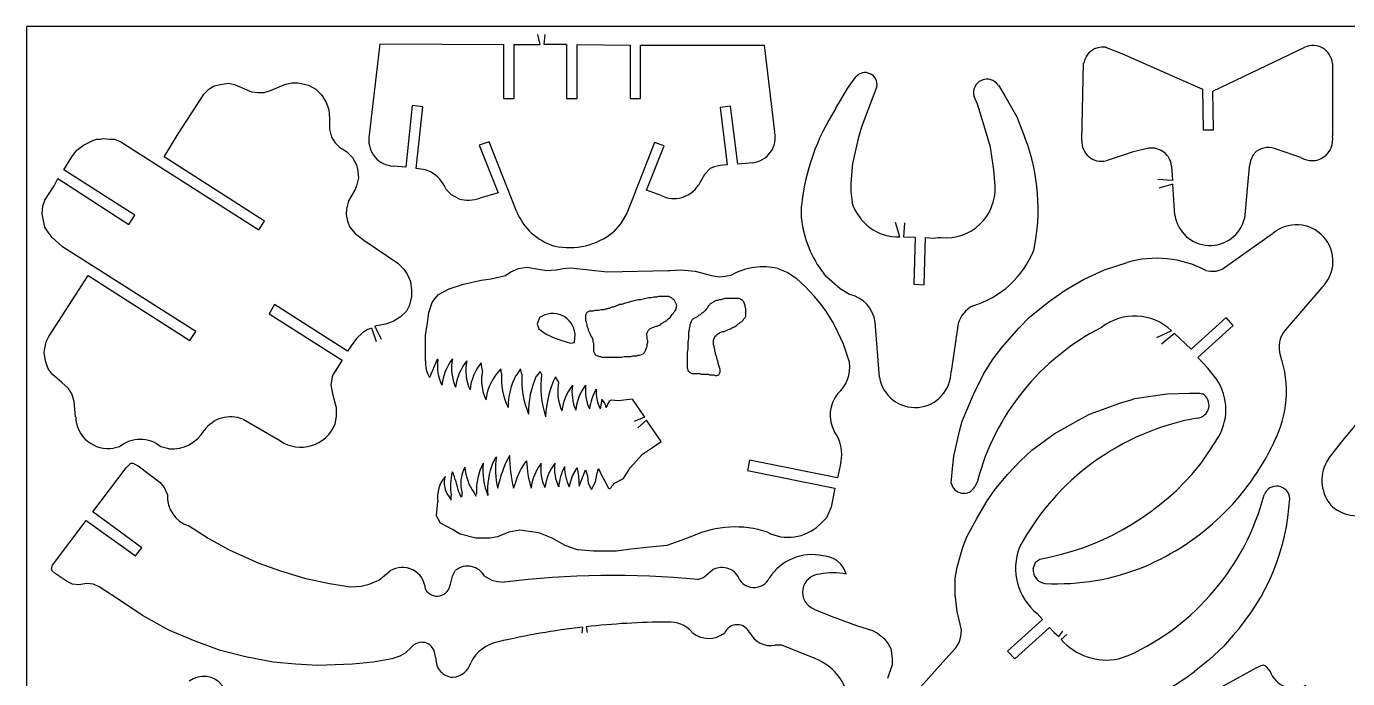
# Model space of a CAD drawing. Extents: x -54 to 327, y -11 to 204.
# Drawn here: x -54.1 to 159.8, y 98.4 to 204 of the extents above; entities that cross this region are included whole.
import ezdxf

# ---------------------------------------------------------------- set-up
doc = ezdxf.new("R2010")
doc.units = 0
doc.header["$MEASUREMENT"] = 0
doc.layers.add('Offen', color=7, linetype='CONTINUOUS')
doc.layers.add('SchneidenUhrzeiger', color=7, linetype='CONTINUOUS')

msp = doc.modelspace()

# ---------------------------------------------------------------- linework, layer by layer
at = {"layer": 'Offen', "color": 4, "linetype": 'Continuous'}
for p, q in [((1.41, 185.99), (3.21, 201.18)), ((3.21, 201.18), (23.19, 201.08)), ((23.19, 201.08), (23.19, 192.36)), ((24.89, 192.36), (24.89, 201.08)), ((24.89, 201.08), (29.14, 201.08)), ((29.14, 201.08), (28.73, 202.72)), ((29.75, 201.08), (29.91, 202.71)), ((33.39, 201.08), (29.75, 201.08)), ((33.39, 201.08), (33.39, 192.36)), ((35.09, 192.36), (35.09, 201.08)), ((35.09, 201.08), (43.69, 200.97)), ((43.69, 200.97), (43.69, 192.36)), ((45.39, 192.36), (45.39, 200.97)), ((45.39, 200.97), (65.37, 200.97)), ((65.37, 200.97), (67.07, 186.95)), ((120.62, 200.65), (123.38, 199.59)), ((123.38, 199.59), (136.34, 193.85)), ((138.04, 193.53), (152.92, 200.65)), ((116.79, 185.56), (117.11, 198.1)), ((157.38, 198), (157.38, 190.66)), ((-23.67, 194.38), (-22.39, 194.7)), ((-22.39, 194.7), (-21.33, 194.81)), ((-21.33, 194.81), (-20.37, 194.6)), ((-14.53, 193.64), (-12.09, 194.7)), ((-12.09, 194.7), (-11.02, 194.91)), ((-11.02, 194.91), (-10.07, 194.91)), ((-10.07, 194.91), (-8.37, 194.49)), ((78.86, 193.96), (80.24, 195.87)), ((-29.51, 186.63), (-25.26, 193.11)), ((-25.26, 193.11), (-24.52, 193.85)), ((-24.52, 193.85), (-23.67, 194.38)), ((-20.37, 194.6), (-17.61, 193.43)), ((-17.61, 193.43), (-16.55, 193.32)), ((-16.55, 193.32), (-15.59, 193.32)), ((-15.59, 193.32), (-14.53, 193.64)), ((-8.37, 194.49), (-7.2, 193.85)), ((-7.2, 193.85), (-6.24, 192.9)), ((-6.24, 192.9), (-5.5, 191.73)), ((76.95, 190.66), (78.86, 193.96)), ((83.64, 194.28), (81.2, 187.9)), ((99.9, 191.41), (99.37, 192.68)), ((103.3, 194.49), (104.36, 192.79)), ((104.36, 192.79), (106.28, 189.39)), ((136.34, 193.85), (136.45, 187.26)), ((138.15, 187.26), (138.04, 193.53)), ((-5.5, 191.73), (-5.07, 190.56)), ((-5.07, 190.56), (-4.97, 189.07)), ((8.42, 191.2), (7.36, 181.21)), ((10.12, 190.98), (8.42, 191.2)), ((9.06, 181), (10.12, 190.98)), ((23.19, 192.36), (24.89, 192.36)), ((33.39, 192.36), (35.09, 192.36)), ((43.69, 192.36), (45.39, 192.36)), ((59.95, 191.09), (58.25, 190.88)), ((58.25, 190.88), (59.42, 181.63)), ((61.12, 181.74), (59.95, 191.09)), ((101.18, 187.37), (99.9, 191.41)), ((157.38, 190.66), (157.38, 186.31)), ((-4.97, 189.07), (-4.97, 187.37)), ((106.28, 189.39), (107.66, 185.88)), ((-30.89, 184.29), (-29.51, 186.63)), ((-4.97, 187.37), (-4.65, 186.1)), ((-4.65, 186.1), (-4.12, 185.25)), ((80.67, 186.1), (79.71, 181.85)), ((81.2, 187.9), (80.67, 186.1)), ((102.03, 184.5), (101.18, 187.37)), ((136.45, 187.26), (138.15, 187.26)), ((-46.72, 182.91), (-45.87, 183.97)), ((-45.87, 183.97), (-45.24, 184.5)), ((-45.24, 184.5), (-44.81, 184.82)), ((-44.81, 184.82), (-43.75, 185.35)), ((-43.75, 185.35), (-43.32, 185.56)), ((-43.32, 185.56), (-42.69, 185.78)), ((-42.69, 185.78), (-42.05, 185.78)), ((-42.05, 185.78), (-41.62, 185.88)), ((-41.62, 185.88), (-40.56, 185.78)), ((-40.56, 185.78), (-39.82, 185.78)), ((-39.82, 185.78), (-38.76, 185.35)), ((-38.76, 185.35), (-16.44, 171.11)), ((-31.74, 182.91), (-30.89, 184.29)), ((-4.12, 185.25), (-3.37, 184.5)), ((-3.37, 184.5), (-2.21, 183.76)), ((20.85, 185.35), (19.26, 184.82)), ((19.26, 184.82), (22.34, 177.06)), ((25.31, 174.09), (20.85, 185.35)), ((47.63, 185.25), (43.91, 175.68)), ((46.35, 177.49), (49.22, 184.71)), ((49.22, 184.71), (47.63, 185.25)), ((102.56, 180.78), (102.03, 184.5)), ((127.63, 184.29), (124.98, 183.65)), ((152.28, 182.8), (148.46, 184.08)), ((-48, 180.78), (-46.72, 182.91)), ((-15.49, 172.5), (-31.74, 182.91)), ((-2.21, 183.76), (-1.25, 182.8)), ((-1.25, 182.8), (-0.61, 181.63)), ((63.56, 181.95), (61.12, 181.74)), ((79.71, 181.85), (79.39, 178.66)), ((124.98, 183.65), (120.73, 182.27)), ((144.1, 182.27), (143.89, 181.31)), ((144.53, 183.23), (144.1, 182.27)), ((145.06, 183.76), (144.53, 183.23)), ((-36.52, 173.45), (-48, 180.78)), ((-0.61, 181.63), (-0.4, 180.57)), ((-0.4, 180.57), (-0.29, 179.51)), ((7.36, 181.21), (5.34, 181.42)), ((10.54, 180.78), (9.06, 181)), ((11.39, 180.46), (10.54, 180.78)), ((55.7, 180.04), (54.74, 178.34)), ((56.66, 181), (55.7, 180.04)), ((57.29, 181.31), (56.66, 181)), ((58.25, 181.53), (57.29, 181.31)), ((59.42, 181.63), (58.25, 181.53)), ((102.77, 178.13), (102.56, 180.78)), ((131.35, 181.42), (131.51, 179.08)), ((143.89, 181.31), (143.14, 172.92)), ((-51.08, 175.9), (-49.59, 178.23)), ((-49.59, 178.23), (-48.96, 179.4)), ((-48.96, 179.4), (-37.48, 171.96)), ((-0.82, 177.6), (-1.89, 175.79)), ((-0.61, 178.23), (-0.82, 177.6)), ((-0.29, 179.51), (-0.61, 178.23)), ((14.79, 176.75), (13.84, 177.7)), ((79.39, 178.66), (79.39, 177.28)), ((131.51, 179.08), (129.1, 179.24)), ((131.55, 178.48), (129.26, 177.86)), ((131.67, 176.75), (131.55, 178.48)), ((-51.4, 174.94), (-51.08, 175.9)), ((-1.89, 175.79), (-2.21, 174.51)), ((15.96, 176.11), (14.79, 176.75)), ((22.34, 177.06), (19.36, 176.21)), ((43.91, 175.68), (43.16, 173.77)), ((48.69, 176.64), (46.35, 177.49)), ((79.39, 177.28), (79.61, 175.58)), ((131.88, 173.45), (131.67, 176.75)), ((-51.51, 173.66), (-51.4, 174.94)), ((-51.29, 172.6), (-51.51, 173.66)), ((-37.48, 171.96), (-36.52, 173.45)), ((-2.21, 174.51), (-2.31, 173.56)), ((-2.31, 173.56), (-2.1, 172.5)), ((43.16, 173.77), (42.1, 172.07)), ((71.43, 172.92), (71.43, 174.94)), ((-51.08, 171.54), (-51.29, 172.6)), ((-50.55, 170.69), (-51.08, 171.54)), ((-16.44, 171.11), (-15.49, 172.5)), ((-2.1, 172.5), (-1.67, 171.54)), ((-1.67, 171.54), (-0.82, 170.48)), ((42.1, 172.07), (40.93, 170.69)), ((87.36, 169.95), (86.66, 172.27)), ((87.99, 169.92), (88.18, 172.24)), ((-49.91, 169.84), (-50.55, 170.69)), ((-48.21, 168.35), (-49.91, 169.84)), ((-0.82, 170.48), (0.56, 169.41)), ((0.56, 169.41), (6.08, 165.7)), ((89.81, 169.84), (87.99, 169.92)), ((89.81, 169.84), (89.59, 162.3)), ((91.29, 162.19), (91.51, 169.84)), ((91.51, 169.84), (92.78, 169.73)), ((92.78, 169.73), (93.53, 169.84)), ((93.53, 169.84), (94.06, 169.84)), ((139.53, 164.74), (147.71, 170.48)), ((-26.64, 154.65), (-48.21, 168.35)), ((6.08, 165.7), (7.04, 164.74)), ((7.04, 164.74), (7.57, 163.89)), ((24.36, 164.31), (25.63, 164.85)), ((25.63, 164.85), (27.01, 165.06)), ((27.01, 165.06), (28.18, 164.85)), ((28.18, 164.85), (30.2, 164.53)), ((31.69, 164.63), (32.86, 164.85)), ((32.86, 164.85), (34.03, 164.95)), ((34.03, 164.95), (39.98, 164.31)), ((67.6, 164.85), (69.19, 164.21)), ((120.51, 164.63), (124.13, 165.8)), ((138.58, 164.42), (139.53, 164.74)), ((-45.02, 162.19), (-44.07, 163.68)), ((-44.07, 163.68), (-27.6, 153.16)), ((7.57, 163.89), (8.1, 162.72)), ((8.1, 162.72), (8.31, 161.34)), ((16.71, 162.3), (19.58, 162.93)), ((19.58, 162.93), (21.17, 163.15)), ((21.17, 163.15), (23.51, 163.68)), ((23.51, 163.68), (24.36, 164.31)), ((30.2, 164.53), (31.69, 164.63)), ((39.98, 164.31), (49.86, 164.53)), ((49.86, 164.53), (50.18, 164.53)), ((50.18, 164.53), (51.88, 164.63)), ((51.88, 164.63), (54.21, 164.42)), ((54.21, 164.42), (56.87, 163.68)), ((56.87, 163.68), (58.14, 163.46)), ((58.14, 163.46), (59.1, 163.57)), ((59.1, 163.57), (60.16, 163.78)), ((69.19, 164.21), (70.58, 163.25)), ((75.46, 163.46), (75.04, 164)), ((77.69, 161.55), (75.46, 163.46)), ((114.14, 161.34), (117.11, 163.04)), ((117.11, 163.04), (120.51, 164.63)), ((136.88, 164.53), (137.62, 164.42)), ((137.62, 164.42), (138.58, 164.42)), ((-50.44, 153.8), (-45.02, 162.19)), ((8.31, 161.34), (8.31, 160.28)), ((12.03, 159.85), (12.67, 160.6)), ((12.67, 160.6), (14.37, 161.55)), ((14.37, 161.55), (16.71, 162.3)), ((79.18, 160.6), (77.69, 161.55)), ((89.59, 162.3), (91.29, 162.19)), ((111.59, 159.53), (114.14, 161.34)), ((155.68, 161.76), (149.73, 154.86)), ((-13.89, 159), (-14.74, 157.51)), ((-2.1, 151.46), (-13.89, 159)), ((7.99, 158.9), (7.46, 157.94)), ((8.31, 160.28), (7.99, 158.9)), ((11.08, 157.73), (11.61, 159.32)), ((11.61, 159.32), (12.03, 159.85)), ((40.08, 158.36), (39.87, 158.26)), ((40.29, 158.36), (40.08, 158.36)), ((40.51, 158.47), (40.29, 158.36)), ((40.72, 158.58), (40.51, 158.47)), ((40.93, 158.58), (40.72, 158.58)), ((41.25, 158.68), (40.93, 158.58)), ((41.46, 158.79), (41.25, 158.68)), ((41.78, 158.9), (41.46, 158.79)), ((41.99, 159), (41.78, 158.9)), ((42.31, 159), (41.99, 159)), ((42.63, 159.11), (42.31, 159)), ((42.95, 159.21), (42.63, 159.11)), ((43.38, 159.32), (42.95, 159.21)), ((43.69, 159.43), (43.38, 159.32)), ((44.12, 159.53), (43.69, 159.43)), ((44.54, 159.64), (44.12, 159.53)), ((44.97, 159.75), (44.54, 159.64)), ((45.39, 159.75), (44.97, 159.75)), ((45.82, 159.85), (45.39, 159.75)), ((46.24, 159.96), (45.82, 159.85)), ((46.67, 160.06), (46.24, 159.96)), ((47.09, 160.06), (46.67, 160.06)), ((47.52, 160.17), (47.09, 160.06)), ((47.94, 160.17), (47.52, 160.17)), ((48.26, 160.28), (47.94, 160.17)), ((48.48, 160.28), (48.26, 160.28)), ((48.79, 160.28), (48.48, 160.28)), ((49.01, 160.28), (48.79, 160.28)), ((49.33, 160.28), (49.01, 160.28)), ((49.64, 160.28), (49.33, 160.28)), ((49.96, 160.28), (49.64, 160.28)), ((50.18, 160.17), (49.96, 160.28)), ((50.39, 160.06), (50.18, 160.17)), ((50.6, 159.85), (50.39, 160.06)), ((50.81, 159.75), (50.6, 159.85)), ((50.92, 159.53), (50.81, 159.75)), ((51.03, 159.32), (50.92, 159.53)), ((51.13, 159.11), (51.03, 159.32)), ((51.24, 158.79), (51.13, 159.11)), ((51.13, 158.47), (51.24, 158.79)), ((51.13, 158.26), (51.13, 158.47)), ((56.23, 158.47), (56.02, 158.26)), ((56.34, 158.79), (56.23, 158.47)), ((56.55, 158.9), (56.34, 158.79)), ((56.66, 159.11), (56.55, 158.9)), ((56.87, 159.21), (56.66, 159.11)), ((57.08, 159.32), (56.87, 159.21)), ((57.19, 159.43), (57.08, 159.32)), ((57.4, 159.53), (57.19, 159.43)), ((57.61, 159.64), (57.4, 159.53)), ((57.83, 159.64), (57.61, 159.64)), ((58.14, 159.75), (57.83, 159.64)), ((58.36, 159.75), (58.14, 159.75)), ((58.68, 159.85), (58.36, 159.75)), ((58.99, 159.96), (58.68, 159.85)), ((59.21, 159.96), (58.99, 159.96)), ((59.42, 159.96), (59.21, 159.96)), ((59.63, 159.96), (59.42, 159.96)), ((59.84, 159.96), (59.63, 159.96)), ((60.16, 159.96), (59.84, 159.96)), ((60.38, 159.96), (60.16, 159.96)), ((60.59, 159.96), (60.38, 159.96)), ((60.8, 159.96), (60.59, 159.96)), ((61.01, 159.96), (60.8, 159.96)), ((61.33, 159.96), (61.01, 159.96)), ((61.54, 159.85), (61.33, 159.96)), ((61.86, 159.64), (61.54, 159.85)), ((62.08, 159.43), (61.86, 159.64)), ((62.18, 159.11), (62.08, 159.43)), ((62.29, 158.79), (62.18, 159.11)), ((62.29, 158.58), (62.29, 158.79)), ((62.39, 158.36), (62.29, 158.58)), ((62.39, 158.15), (62.39, 158.36)), ((108.4, 156.98), (111.59, 159.53)), ((-14.74, 157.51), (-2.95, 149.97)), ((5.34, 156.24), (4.06, 155.81)), ((6.51, 156.98), (5.34, 156.24)), ((7.46, 157.94), (6.51, 156.98)), ((10.86, 156.03), (11.08, 157.73)), ((29.03, 156.88), (28.61, 155.81)), ((36.58, 157.51), (36.47, 157.3)), ((36.47, 157.3), (36.47, 156.98)), ((36.47, 156.98), (36.47, 156.77)), ((36.47, 156.77), (36.47, 156.45)), ((36.47, 156.45), (36.58, 156.13)), ((36.68, 157.73), (36.58, 157.51)), ((36.89, 157.83), (36.68, 157.73)), ((37.11, 157.94), (36.89, 157.83)), ((37.43, 157.94), (37.11, 157.94)), ((37.64, 157.94), (37.43, 157.94)), ((37.96, 158.05), (37.64, 157.94)), ((38.28, 158.05), (37.96, 158.05)), ((38.59, 158.05), (38.28, 158.05)), ((39.02, 158.15), (38.59, 158.05)), ((39.44, 158.15), (39.02, 158.15)), ((39.66, 158.26), (39.44, 158.15)), ((39.87, 158.26), (39.66, 158.26)), ((49.11, 156.13), (49.33, 156.24)), ((49.33, 156.24), (49.64, 156.45)), ((49.64, 156.45), (49.86, 156.66)), ((49.86, 156.66), (50.18, 156.88)), ((50.18, 156.88), (50.39, 157.2)), ((50.39, 157.2), (50.49, 157.41)), ((50.49, 157.41), (50.71, 157.62)), ((50.71, 157.62), (50.81, 157.83)), ((50.81, 157.83), (50.92, 157.94)), ((50.92, 157.94), (51.13, 158.26)), ((53.58, 156.24), (53.47, 155.92)), ((53.68, 156.45), (53.58, 156.24)), ((53.89, 156.66), (53.68, 156.45)), ((54.11, 156.77), (53.89, 156.66)), ((54.32, 156.88), (54.11, 156.77)), ((54.53, 156.98), (54.32, 156.88)), ((54.74, 157.2), (54.53, 156.98)), ((54.96, 157.3), (54.74, 157.2)), ((55.17, 157.51), (54.96, 157.3)), ((55.28, 157.62), (55.17, 157.51)), ((55.49, 157.73), (55.28, 157.62)), ((55.7, 157.94), (55.49, 157.73)), ((55.81, 158.05), (55.7, 157.94)), ((56.02, 158.26), (55.81, 158.05)), ((61.54, 156.13), (61.76, 156.24)), ((61.76, 156.24), (61.97, 156.45)), ((61.97, 156.45), (62.08, 156.66)), ((62.08, 156.66), (62.29, 156.88)), ((62.29, 156.88), (62.39, 157.09)), ((62.39, 157.94), (62.39, 158.15)), ((62.39, 157.62), (62.39, 157.94)), ((62.39, 157.41), (62.39, 157.62)), ((62.39, 157.09), (62.39, 157.41)), ((106.59, 155.18), (108.4, 156.98)), ((140.17, 156.88), (134.54, 151.78)), ((141.34, 155.6), (140.17, 156.88)), ((-27.6, 153.16), (-26.64, 154.65)), ((0.34, 154.43), (-0.61, 153.48)), ((1.19, 154.96), (0.34, 154.43)), ((1.19, 154.96), (1.82, 155.25)), ((1.82, 155.25), (2.56, 153.02)), ((4.06, 155.81), (2.36, 155.5)), ((2.36, 155.5), (3.37, 153.38)), ((10.54, 154.01), (10.86, 156.03)), ((10.54, 151.03), (10.54, 154.01)), ((28.61, 155.81), (28.93, 155.07)), ((28.93, 155.07), (30.09, 154.22)), ((30.09, 154.22), (31.37, 153.58)), ((34.66, 152.84), (34.77, 154.22)), ((36.58, 156.13), (36.68, 155.71)), ((36.68, 155.71), (36.68, 155.5)), ((36.68, 155.5), (36.79, 155.28)), ((36.79, 155.28), (36.89, 155.07)), ((36.89, 155.07), (36.89, 154.86)), ((36.89, 154.86), (37, 154.65)), ((37, 154.65), (37.21, 154.22)), ((37.21, 154.22), (37.32, 153.9)), ((46.35, 154.11), (46.46, 154.43)), ((46.46, 153.9), (46.35, 154.11)), ((46.46, 154.43), (46.56, 154.65)), ((46.56, 154.65), (46.67, 154.86)), ((46.67, 154.86), (46.88, 155.07)), ((46.88, 155.07), (47.09, 155.18)), ((47.09, 155.18), (47.31, 155.28)), ((47.31, 155.28), (47.63, 155.39)), ((47.63, 155.39), (47.84, 155.5)), ((47.84, 155.5), (48.05, 155.5)), ((48.05, 155.5), (48.26, 155.6)), ((48.26, 155.6), (48.58, 155.71)), ((48.58, 155.71), (48.79, 155.92)), ((48.79, 155.92), (49.11, 156.13)), ((53.26, 154.86), (53.15, 154.54)), ((53.15, 154.54), (53.15, 154.01)), ((53.15, 154.01), (53.15, 153.48)), ((53.36, 155.39), (53.26, 155.18)), ((53.26, 155.18), (53.26, 154.86)), ((53.47, 155.92), (53.36, 155.71)), ((53.36, 155.71), (53.36, 155.39)), ((57.4, 153.8), (57.61, 154.01)), ((57.61, 154.01), (57.83, 154.22)), ((57.83, 154.22), (58.14, 154.43)), ((58.14, 154.43), (58.36, 154.54)), ((58.36, 154.54), (58.68, 154.65)), ((58.68, 154.65), (58.89, 154.65)), ((58.89, 154.65), (59.1, 154.75)), ((59.1, 154.75), (59.42, 154.86)), ((59.42, 154.86), (59.63, 154.96)), ((59.63, 154.96), (59.95, 155.07)), ((59.95, 155.07), (60.27, 155.28)), ((60.27, 155.28), (60.59, 155.39)), ((60.59, 155.39), (60.91, 155.6)), ((60.91, 155.6), (61.12, 155.81)), ((61.12, 155.81), (61.33, 155.92)), ((61.33, 155.92), (61.54, 156.13)), ((84.07, 147.21), (83.33, 156.13)), ((96.82, 155.92), (95.65, 148.16)), ((103.94, 152.1), (106.59, 155.18)), ((131.35, 154.75), (128.92, 153.58)), ((131.82, 154.32), (129.7, 152.6)), ((134.54, 151.78), (131.82, 154.32)), ((135.6, 150.4), (141.34, 155.6)), ((-51.19, 151.25), (-51.08, 151.88)), ((-51.08, 151.88), (-50.87, 152.95)), ((-50.87, 152.95), (-50.44, 153.8)), ((-1.46, 152.31), (-2.1, 151.46)), ((-0.61, 153.48), (-1.46, 152.31)), ((31.37, 153.58), (32.64, 153.16)), ((32.64, 153.16), (34.03, 152.73)), ((34.03, 152.73), (34.66, 152.84)), ((37.32, 153.9), (37.53, 153.58)), ((37.53, 153.58), (37.64, 153.26)), ((37.64, 153.26), (37.64, 152.95)), ((37.64, 152.95), (37.74, 152.73)), ((37.74, 152.73), (37.74, 152.41)), ((37.74, 152.41), (37.74, 152.2)), ((37.74, 152.2), (37.74, 151.99)), ((37.74, 151.99), (37.74, 151.67)), ((46.24, 151.67), (46.35, 151.99)), ((46.35, 151.99), (46.46, 152.2)), ((46.46, 153.69), (46.46, 153.9)), ((46.46, 153.37), (46.46, 153.69)), ((46.56, 153.16), (46.46, 153.37)), ((46.46, 152.52), (46.56, 152.84)), ((46.46, 152.2), (46.46, 152.52)), ((46.56, 152.84), (46.56, 153.16)), ((53.15, 153.48), (53.04, 152.95)), ((53.04, 152.95), (53.04, 152.41)), ((53.04, 152.41), (53.04, 151.78)), ((57.19, 153.26), (57.29, 153.48)), ((57.19, 152.95), (57.19, 153.26)), ((57.19, 152.52), (57.19, 152.95)), ((57.29, 152.2), (57.19, 152.52)), ((57.29, 153.48), (57.4, 153.8)), ((57.29, 151.99), (57.29, 152.2)), ((57.4, 151.78), (57.29, 151.99)), ((102.45, 150.18), (103.94, 152.1)), ((-50.97, 149.86), (-51.19, 151.25)), ((-50.55, 148.59), (-50.97, 149.86)), ((-2.95, 149.97), (-4.44, 147.63)), ((10.54, 149.86), (10.54, 151.03)), ((12.46, 150.08), (11.18, 147.21)), ((37.74, 151.67), (37.74, 151.46)), ((37.74, 151.46), (37.85, 151.25)), ((37.85, 151.25), (37.96, 151.03)), ((37.96, 151.03), (38.06, 150.82)), ((38.06, 150.82), (38.38, 150.71)), ((38.38, 150.71), (38.7, 150.61)), ((38.7, 150.61), (38.91, 150.61)), ((38.91, 150.61), (39.13, 150.5)), ((39.13, 150.5), (39.44, 150.5)), ((39.44, 150.5), (39.76, 150.5)), ((39.76, 150.5), (40.08, 150.5)), ((40.08, 150.5), (40.4, 150.5)), ((40.4, 150.5), (40.83, 150.5)), ((40.83, 150.5), (41.14, 150.5)), ((41.14, 150.5), (41.57, 150.5)), ((41.57, 150.5), (41.99, 150.5)), ((41.99, 150.5), (42.31, 150.5)), ((42.31, 150.5), (42.74, 150.61)), ((42.74, 150.61), (43.16, 150.61)), ((43.16, 150.61), (43.48, 150.61)), ((43.48, 150.61), (43.8, 150.61)), ((43.8, 150.61), (44.12, 150.71)), ((44.12, 150.71), (44.44, 150.71)), ((44.44, 150.71), (44.76, 150.71)), ((44.76, 150.71), (44.97, 150.82)), ((44.97, 150.82), (45.18, 150.82)), ((45.18, 150.82), (45.5, 150.93)), ((45.5, 150.93), (45.82, 151.03)), ((45.82, 151.03), (46.03, 151.25)), ((46.03, 151.25), (46.14, 151.46)), ((46.14, 151.46), (46.24, 151.67)), ((53.04, 151.78), (52.94, 151.25)), ((52.94, 151.25), (52.94, 150.71)), ((52.94, 150.71), (52.94, 150.29)), ((52.94, 150.29), (52.94, 149.86)), ((52.94, 149.86), (52.94, 149.55)), ((57.4, 151.46), (57.4, 151.78)), ((57.51, 151.25), (57.4, 151.46)), ((57.51, 151.03), (57.51, 151.25)), ((57.61, 150.71), (57.51, 151.03)), ((57.72, 150.5), (57.61, 150.71)), ((57.72, 150.18), (57.72, 150.5)), ((57.83, 149.97), (57.72, 150.18)), ((57.93, 149.65), (57.83, 149.97)), ((100.96, 147.85), (102.45, 150.18)), ((137.19, 148.7), (135.6, 150.4)), ((-49.91, 147.74), (-50.55, 148.59)), ((-48.32, 146.36), (-49.91, 147.74)), ((-4.44, 147.63), (-4.54, 147.31)), ((19.79, 148.27), (19.58, 149.55)), ((22.76, 148.59), (22.13, 147.85)), ((22.87, 147.85), (22.76, 148.59)), ((25.95, 148.59), (25.21, 147.53)), ((26.16, 147.74), (25.95, 148.59)), ((29.14, 148.16), (28.5, 147.42)), ((29.35, 147.74), (29.14, 148.16)), ((52.94, 149.55), (52.94, 149.33)), ((52.94, 149.33), (52.94, 149.01)), ((52.94, 149.01), (52.94, 148.7)), ((52.94, 148.7), (53.04, 148.48)), ((53.04, 148.48), (53.04, 148.27)), ((53.04, 148.27), (53.26, 148.16)), ((53.26, 148.16), (53.47, 147.95)), ((53.47, 147.95), (53.68, 147.85)), ((53.68, 147.85), (53.89, 147.85)), ((53.89, 147.85), (54.21, 147.85)), ((54.21, 147.85), (54.64, 147.85)), ((54.64, 147.85), (54.96, 147.85)), ((54.96, 147.85), (55.17, 147.74)), ((55.17, 147.74), (55.38, 147.74)), ((55.38, 147.74), (55.59, 147.74)), ((55.59, 147.74), (55.91, 147.74)), ((55.91, 147.74), (56.13, 147.74)), ((56.13, 147.74), (56.34, 147.74)), ((56.34, 147.74), (56.55, 147.63)), ((56.55, 147.63), (56.76, 147.63)), ((56.76, 147.63), (57.19, 147.63)), ((57.19, 147.63), (57.51, 147.53)), ((57.72, 147.53), (58.04, 147.63)), ((57.93, 149.44), (57.93, 149.65)), ((58.04, 149.12), (57.93, 149.44)), ((58.14, 148.8), (58.04, 149.12)), ((58.04, 147.63), (58.14, 147.85)), ((58.25, 148.48), (58.14, 148.8)), ((58.14, 147.85), (58.25, 148.06)), ((58.25, 148.27), (58.25, 148.48)), ((58.25, 148.06), (58.25, 148.27)), ((99.26, 144.45), (100.96, 147.85)), ((138.26, 147.42), (137.19, 148.7)), ((-47.26, 145.4), (-48.32, 146.36)), ((-4.54, 147.31), (-4.76, 145.93)), ((-4.76, 145.93), (-4.44, 144.34)), ((32.11, 146.46), (31.58, 147.31)), ((57.51, 147.53), (57.72, 147.53)), ((-46.72, 144.55), (-47.26, 145.4)), ((-46.3, 143.28), (-46.72, 144.55)), ((-4.44, 144.34), (-3.91, 142.32)), ((39.13, 143.7), (38.81, 142.11)), ((39.55, 143.06), (39.13, 143.7)), ((40.61, 143.49), (40.29, 143.28)), ((41.78, 143.38), (40.61, 143.49)), ((44.01, 143.7), (41.78, 143.38)), ((44.01, 143.7), (46.02, 140.74)), ((97.46, 140.09), (99.26, 144.45)), ((123.06, 143.06), (124.66, 143.49)), ((124.66, 143.49), (125.4, 143.81)), ((125.4, 143.81), (127.63, 144.13)), ((127.63, 144.13), (130.61, 144.55)), ((130.61, 144.55), (134.22, 144.66)), ((134.22, 144.66), (135.92, 144.66)), ((135.92, 144.66), (136.34, 144.55)), ((-46.09, 140.83), (-46.3, 143.28)), ((-3.91, 142.32), (-3.91, 140.94)), ((39.76, 142.64), (39.55, 143.06)), ((39.98, 142.64), (39.76, 142.32)), ((39.76, 142.32), (39.76, 142.64)), ((40.08, 142.96), (39.98, 142.64)), ((40.29, 143.28), (40.08, 142.96)), ((116.26, 140.3), (118.07, 141.26)), ((118.07, 141.26), (120.73, 142.21)), ((120.73, 142.21), (123.06, 143.06)), ((158.87, 136.69), (162.8, 141.47)), ((-12.94, 136.9), (-18.99, 140.41)), ((-3.91, 140.94), (-4.12, 139.56)), ((46.02, 140.74), (44.36, 140.06)), ((46.35, 140.25), (44.91, 139.06)), ((48.69, 136.8), (46.35, 140.25)), ((97.03, 138.5), (97.46, 140.09)), ((112.33, 138.07), (116.26, 140.3)), ((96.08, 134.46), (97.03, 138.5)), ((108.72, 135.41), (112.33, 138.07)), ((137.51, 135.31), (139, 137.65)), ((-38.97, 135.95), (-39.92, 135.73)), ((-31, 135.63), (-32.27, 135.95)), ((43.69, 132.55), (45.71, 134.78)), ((45.71, 134.78), (47.31, 135.84)), ((47.31, 135.84), (48.69, 136.8)), ((106.91, 133.71), (108.72, 135.41)), ((136.13, 133.29), (137.51, 135.31)), ((156.74, 134.03), (158.87, 136.69)), ((-37.91, 132.55), (-37.16, 133.29)), ((-37.16, 133.29), (-36.84, 133.29)), ((-36.84, 133.29), (-35.99, 132.86)), ((-35.99, 132.86), (-32.38, 130.21)), ((21.49, 133.4), (22.02, 134.35)), ((63.03, 133.82), (62.71, 132.12)), ((77.27, 130.95), (63.03, 133.82)), ((77.8, 133.4), (77.27, 130.95)), ((95.86, 132.44), (96.08, 134.46)), ((104.79, 131.48), (106.91, 133.71)), ((134.64, 131.48), (136.13, 133.29)), ((-43.32, 125.43), (-37.91, 132.55)), ((33.81, 129.46), (34.34, 131.27)), ((34.34, 131.27), (35.09, 132.55)), ((35.09, 132.55), (35.3, 131.16)), ((35.3, 131.16), (35.41, 129.57)), ((35.41, 129.57), (36.47, 132.23)), ((36.47, 132.23), (36.79, 131.27)), ((36.79, 131.27), (36.89, 130.1)), ((38.06, 130.31), (38.28, 131.48)), ((38.28, 131.48), (38.59, 132.44)), ((38.59, 132.44), (39.13, 131.27)), ((39.13, 131.27), (39.55, 130.53)), ((39.55, 130.53), (40.19, 129.25)), ((41.04, 130), (42.63, 130.85)), ((42.63, 130.85), (43.69, 132.55)), ((62.71, 132.12), (76.84, 129.25)), ((95.65, 130.1), (95.86, 132.44)), ((102.66, 128.93), (104.79, 131.48)), ((-32.38, 130.21), (-31.74, 129.36)), ((-31.74, 129.36), (-31.21, 128.19)), ((15.96, 128.61), (16.28, 127.87)), ((16.49, 127.98), (16.49, 128.4)), ((18.41, 128.51), (18.73, 127.98)), ((18.73, 127.98), (18.83, 128.4)), ((24.78, 129.25), (25.1, 130.1)), ((36.89, 130.1), (37.43, 129.04)), ((37.43, 129.04), (38.06, 130.31)), ((40.19, 129.25), (40.4, 129.15)), ((40.4, 129.15), (40.61, 129.36)), ((40.61, 129.36), (40.72, 129.57)), ((40.72, 129.57), (40.93, 129.78)), ((40.93, 129.78), (41.04, 130)), ((76.84, 129.25), (76.21, 126.17)), ((99.9, 130.42), (99.48, 129.46)), ((101.49, 127.23), (102.66, 128.93)), ((12.35, 124.79), (12.56, 127.13)), ((14.37, 127.87), (14.69, 127.34)), ((14.69, 127.34), (14.69, 128.08)), ((16.28, 127.87), (16.49, 127.98)), ((99.79, 124.36), (101.49, 127.23)), ((-35.36, 119.58), (-43.32, 125.43)), ((12.99, 123.62), (12.35, 124.79)), ((75.46, 124.47), (74.29, 123.3)), ((76.21, 126.17), (75.46, 124.47)), ((98.2, 121.39), (99.79, 124.36)), ((-49.81, 116.82), (-44.39, 124.05)), ((-44.39, 124.05), (-36.42, 118.31)), ((-27.81, 123.2), (-24.62, 121.18)), ((14.9, 122.56), (12.99, 123.62)), ((16.18, 121.81), (14.9, 122.56)), ((24.04, 122.13), (22.23, 121.39)), ((25.84, 122.45), (24.04, 122.13)), ((28.93, 122.03), (25.84, 122.45)), ((31.05, 121.18), (28.93, 122.03)), ((-24.62, 121.18), (-21.22, 119.26)), ((18.73, 121.18), (16.18, 121.81)), ((20.96, 121.18), (18.73, 121.18)), ((22.23, 121.39), (20.96, 121.18)), ((33.18, 120.01), (31.05, 121.18)), ((35.19, 119.26), (33.18, 120.01)), ((49.64, 120.01), (46.88, 119.69)), ((51.45, 120.65), (49.64, 120.01)), ((53.79, 121.5), (51.45, 120.65)), ((97.56, 119.69), (98.2, 121.39)), ((-36.42, 118.31), (-35.36, 119.58)), ((-21.22, 119.26), (-16.44, 117.14)), ((37.74, 119.05), (35.19, 119.26)), ((41.46, 119.05), (37.74, 119.05)), ((43.8, 119.37), (41.46, 119.05)), ((46.88, 119.69), (43.8, 119.37)), ((96.61, 116.5), (97.56, 119.69)), ((109.36, 117.35), (109.99, 117.78)), ((-50.02, 116.18), (-49.81, 116.82)), ((-49.91, 115.86), (-50.02, 116.18)), ((-49.38, 115.44), (-49.91, 115.86)), ((-16.44, 117.14), (-12.94, 115.86)), ((-12.94, 115.86), (-9.01, 114.7)), ((3, 114.38), (4.81, 115.86)), ((14.9, 115.01), (15.43, 115.97)), ((55.59, 114.8), (57.08, 116.08)), ((96.29, 114.7), (96.61, 116.5)), ((108.93, 116.18), (109.25, 117.14)), ((109.25, 117.14), (109.36, 117.35)), ((-47.47, 114.16), (-49.38, 115.44)), ((-46.62, 113.74), (-47.47, 114.16)), ((-45.56, 113.63), (-46.62, 113.74)), ((-44.28, 113.85), (-45.56, 113.63)), ((-43.22, 113.74), (-44.28, 113.85)), ((-42.26, 113.31), (-43.22, 113.74)), ((-9.01, 114.7), (-4.97, 113.85)), ((-4.97, 113.85), (-1.57, 113.31)), ((-1.57, 113.31), (0.13, 113.42)), ((0.13, 113.42), (1.41, 113.74)), ((1.41, 113.74), (3, 114.38)), ((14.58, 113.74), (14.9, 115.01)), ((20.11, 115.01), (21.28, 114.38)), ((21.28, 114.38), (22.23, 114.16)), ((22.23, 114.16), (23.29, 114.06)), ((54.64, 114.48), (55.59, 114.8)), ((96.29, 112.04), (96.29, 114.7)), ((-39.18, 111.3), (-42.26, 113.31)), ((-35.25, 108.64), (-39.18, 111.3)), ((96.61, 109.28), (96.29, 112.04)), ((73.44, 109.7), (76.21, 108.53)), ((97.14, 107.26), (96.61, 109.28)), ((-31, 106.3), (-35.25, 108.64)), ((76.21, 108.53), (80.35, 107.05)), ((80.35, 107.05), (82.9, 106.2)), ((97.35, 106.3), (97.14, 107.26)), ((110.42, 108), (104.79, 102.9)), ((109.57, 108.96), (110.42, 108)), ((-26.75, 104.5), (-31, 106.3)), ((35.96, 106.75), (35.88, 105.79)), ((36.56, 106.82), (36.71, 105.91)), ((82.9, 106.2), (83.75, 105.77)), ((83.75, 105.77), (84.81, 104.92)), ((84.81, 104.92), (85.45, 104.07)), ((96.93, 104.28), (97.24, 105.24)), ((97.24, 105.24), (97.35, 106.3)), ((105.96, 101.63), (111.59, 106.73)), ((111.59, 106.73), (112.33, 105.88)), ((112.33, 105.88), (113.08, 105.24)), ((113.08, 105.24), (113.72, 106.12)), ((113.47, 104.77), (114.38, 105.59)), ((141.34, 105.45), (139.74, 103.65)), ((-22.61, 103.01), (-26.75, 104.5)), ((-18.57, 101.95), (-22.61, 103.01)), ((8.31, 103.54), (7.25, 102.58)), ((12.24, 101.73), (12.03, 102.69)), ((68.24, 103.86), (67.18, 103.86)), ((73.76, 101.63), (68.24, 103.86)), ((85.45, 104.07), (85.88, 103.33)), ((85.88, 103.33), (86.09, 101.73)), ((94.8, 101.63), (96.39, 103.43)), ((96.39, 103.43), (96.93, 104.28)), ((104.79, 102.9), (105.96, 101.63)), ((139.74, 103.65), (137.51, 101.52)), ((-14.11, 101.1), (-18.57, 101.95)), ((-10.49, 100.78), (-14.11, 101.1)), ((-6.88, 100.56), (-10.49, 100.78)), ((-1.25, 100.78), (-6.88, 100.56)), ((2.15, 101.1), (-1.25, 100.78)), ((5.13, 101.63), (2.15, 101.1)), ((6.4, 102.05), (5.13, 101.63)), ((7.25, 102.58), (6.4, 102.05)), ((86.09, 100.67), (85.34, 98.44)), ((86.09, 101.73), (86.09, 100.67)), ((90.23, 96.53), (94.8, 101.63)), ((122.74, 101.63), (124.34, 102.16)), ((137.51, 101.52), (135.07, 99.61)), ((145.16, 100.25), (146.12, 100.67)), ((146.12, 100.67), (146.44, 100.56)), ((146.44, 100.56), (146.65, 100.35)), ((137.51, 96), (145.16, 100.25)), ((146.65, 100.35), (147.29, 99.61))]:
    msp.add_line(p, q, dxfattribs=at)
for centre, radius, start, end in [((120.19, 197.56), 3.12, 81.9915, 170.0632), ((154.22, 197.77), 3.17, 4.16, 114.3145), ((81.72, 194.6), 1.95, 350.4542, 139.3161), ((101.46, 193.31), 2.18, 32.7779, 196.5758), ((106.43, 171.47), 35.17, 146.9355, 174.3465), ((63.06, 186.03), 4.11, 277.0074, 12.8451), ((154.07, 185.66), 3.37, 237.933, 11.0841), ((5.54, 185.57), 4.16, 174.2505, 267.1712), ((77.61, 174.5), 32.13, 348.0015, 20.7444), ((120.02, 185.42), 3.23, 177.5135, 282.5714), ((128.1, 181.05), 3.28, 6.5496, 98.1551), ((147.02, 181.1), 3.31, 64.2791, 126.4325), ((8.81, 175.72), 5.4, 21.5369, 61.456), ((50.77, 180.88), 4.72, 243.8786, 327.4805), ((94.84, 177.74), 7.94, 264.3382, 2.7976), ((17.5, 181.53), 5.63, 254.2144, 289.3655), ((87.15, 177.81), 7.87, 196.4837, 271.555), ((34.15, 177.58), 9.5, 201.5246, 253.6337), ((137.57, 174.3), 5.75, 188.4811, 346.1177), ((88.8, 174.76), 17.47, 186.0369, 218.0355), ((151.56, 165.99), 5.91, 314.2838, 130.6104), ((33.81, 179.72), 11.5, 258.2906, 308.2622), ((94.77, 173.52), 15.37, 286.6068, 338.2464), ((65.26, 154.65), 10.46, 77.0926, 119.1676), ((128.93, 149.44), 17.05, 62.2242, 106.3546), ((52.75, 142.45), 27.4, 15.2438, 49.4084), ((78.25, 155.58), 5.11, 6.2711, 79.4867), ((101.29, 154.66), 4.65, 117.3735, 164.2792), ((31.14, 153.91), 3.64, 4.9095, 125.4058), ((125.36, 148.38), 8.75, 46.7522, 127.897), ((137.95, 120.23), 39.39, 117.137, 165.0079), ((153.03, 152.13), 4.28, 140.3866, 199.2624), ((15.54, 149.66), 5, 177.6317, 209.3598), ((12.51, 150.08), 0.0531, 0, 180), ((19.88, 149.08), 7.39, 172.2629, 205.2294), ((21.31, 145.16), 8.14, 141.8717, 174.5254), ((22.23, 148.72), 7.47, 168.7093, 204.5557), ((23.57, 144.66), 8.19, 140.6076, 173.3414), ((24.47, 148.32), 7.4, 167.9335, 205.0327), ((131.89, 144.96), 18.04, 332.7275, 18.6079), ((25.95, 144.35), 8.23, 140.8265, 174.1324), ((27.01, 146.72), 7.38, 167.9039, 205.0623), ((28.37, 142.68), 8.1, 140.4127, 173.5363), ((33.69, 147.06), 10.85, 175.8627, 205.9084), ((40.72, 146.8), 14.58, 176.2974, 202.3225), ((45.31, 145.73), 16.08, 172.8215, 197.7263), ((73.53, 148.86), 5.7, 310.9232, 7.9647), ((89.82, 148.16), 5.83, 189.3656, 0.0746), ((34.77, 142.43), 10.84, 151.9221, 180.5563), ((41.98, 141.42), 14.76, 156.0009, 180.6204), ((46.96, 140.1), 16.99, 154.8583, 177.5117), ((39.45, 144.93), 7.5, 168.1902, 204.7759), ((40.8, 140.87), 8.2, 141.8512, 173.5364), ((41.71, 144.85), 7.44, 171.6164, 203.3753), ((43.04, 141.01), 8.21, 143.1379, 173.7802), ((43.8, 145.19), 7.37, 174.2072, 204.7174), ((131.35, 141.98), 8.79, 330.4622, 38.2399), ((45.26, 141.16), 8.2, 149.7489, 173.3812), ((45.62, 145.13), 7.45, 178.7116, 203.9083), ((81.52, 141.13), 5.46, 141.1292, 208.8446), ((135.3, 142.72), 2.11, 275.306, 60.2931), ((-40.79, 140.96), 5.29, 181.3252, 279.4534), ((-21.01, 135.63), 5.19, 67.1243, 145.0228), ((-9.63, 141.9), 5.99, 236.5246, 337.0005), ((142.75, 100.37), 40.9, 100.2157, 151.8139), ((-35.62, 132.01), 5.16, 49.5905, 130.4095), ((-30.58, 141.84), 6.23, 266.1517, 328.6635), ((71.44, 134.73), 6.5, 348.1586, 35.378), ((111.14, 154.09), 40.7, 292.9351, 334.6903), ((21.81, 130.02), 5.55, 151.6779, 196.9009), ((25.4, 133.36), 8.51, 184.747, 214.7467), ((27.73, 129.03), 8.92, 151.4553, 184.0151), ((31.27, 132.26), 11.43, 174.8249, 201.4353), ((31.58, 129.06), 10.99, 156.7408, 185.0786), ((36.06, 132.38), 14.17, 172.0123, 192.7596), ((41.4, 125.35), 19.56, 151.902, 168.5002), ((50.06, 134.98), 25.92, 180.9178, 192.7678), ((34.97, 127.42), 10.23, 142.0467, 164.8232), ((45.77, 134.56), 18.88, 182.5806, 196.344), ((35.82, 128.36), 8.21, 143.1379, 173.7802), ((36.57, 132.46), 7.37, 173.5455, 204.8766), ((38, 128.35), 8.18, 142.9058, 172.9584), ((38.82, 132.55), 7.39, 174.2429, 204.6818), ((40.27, 128.88), 8.17, 151.6999, 175.9217), ((40.5, 132.7), 7.43, 179.5828, 205.8659), ((161.95, 130.53), 6.27, 146.0688, 218.8393), ((17.65, 127.84), 5.14, 139.7275, 187.9838), ((17.33, 130.15), 3.74, 164.3199, 217.5882), ((24.57, 129.45), 9.98, 165.7557, 187.8846), ((-4.41, 123.86), 20.93, 13.1351, 22.6223), ((102.4, 160.46), 43.35, 280.0929, 318.0583), ((97.69, 130.52), 2.08, 191.7134, 329.3619), ((148.34, 127.45), 2.14, 2.7971, 159.7106), ((-26.32, 127.86), 4.9, 176.2083, 252.2897), ((107.86, 138.38), 39.8, 294.4539, 345.1573), ((114.56, 129.46), 35.96, 318.1177, 356.9559), ((161.46, 131.05), 6.26, 225.403, 293.6772), ((60.66, 106.41), 16.58, 71.5554, 114.4701), ((69.28, 128.61), 7.3, 242.4718, 313.382), ((73.13, 110.34), 8.17, 77.2562, 147.785), ((74.78, 114.31), 4, 14.8502, 87.8302), ((115.64, 116.33), 9.55, 159.4149, 230.5186), ((6.8, 112.69), 3.75, 3.0526, 122.1323), ((17.37, 113.54), 3.11, 28.265, 128.6147), ((58.52, 113.33), 3.1, 19.6853, 117.6789), ((76.53, 105.77), 9.8, 77.4712, 102.5288), ((111.11, 116.01), 2.18, 175.5378, 263.041), ((112.87, 150.59), 36.8, 266.8444, 292.5689), ((12.43, 113.95), 2.16, 209.2686, 354.5087), ((40.89, -27.57), 142.72, 84.4719, 97.0818), ((63.73, 115.97), 2.79, 214.7281, 332.9001), ((74.52, 112.42), 2.92, 92.2811, 248.4438), ((50.16, -15.45), 123.03, 90.1927, 96.3503), ((50.11, 102.82), 4.77, 41.5243, 94.3399), ((61.01, 104.92), 2.23, 25.3462, 154.6538), ((50.16, -15.45), 123.03, 96.6325, 103.0723), ((56.4, 109.06), 4.11, 228.5822, 309.1262), ((66.41, 107.54), 3.76, 206.2226, 281.8286), ((9.96, 102.17), 2.14, 14.0269, 140.2231), ((23.46, 98.29), 6.2, 100.3894, 154.2185), ((120.85, 111.29), 9.85, 221.4805, 281.1157), ((15.11, 101.52), 2.87, 175.8202, 267.9356), ((14.74, 101.9), 3.26, 274.6293, 343.718), ((70.43, 93.49), 8.79, 13.6657, 67.7023), ((-25.37, 94.94), 3.86, 37.1694, 127.1694), ((112.51, 128.98), 37.04, 276.3089, 307.5208), ((151.16, 100.97), 4.1, 199.4274, 298.7771)]:
    msp.add_arc(centre, radius, start, end, dxfattribs=at)
at = {"layer": 'SchneidenUhrzeiger', "color": 93, "linetype": 'Continuous'}
for p, q in [((327.12, 204.02), (-54.06, 204.02)), ((-54.06, 204.02), (-54.06, -11.21))]:
    msp.add_line(p, q, dxfattribs=at)

doc.saveas('drawing.dxf')
